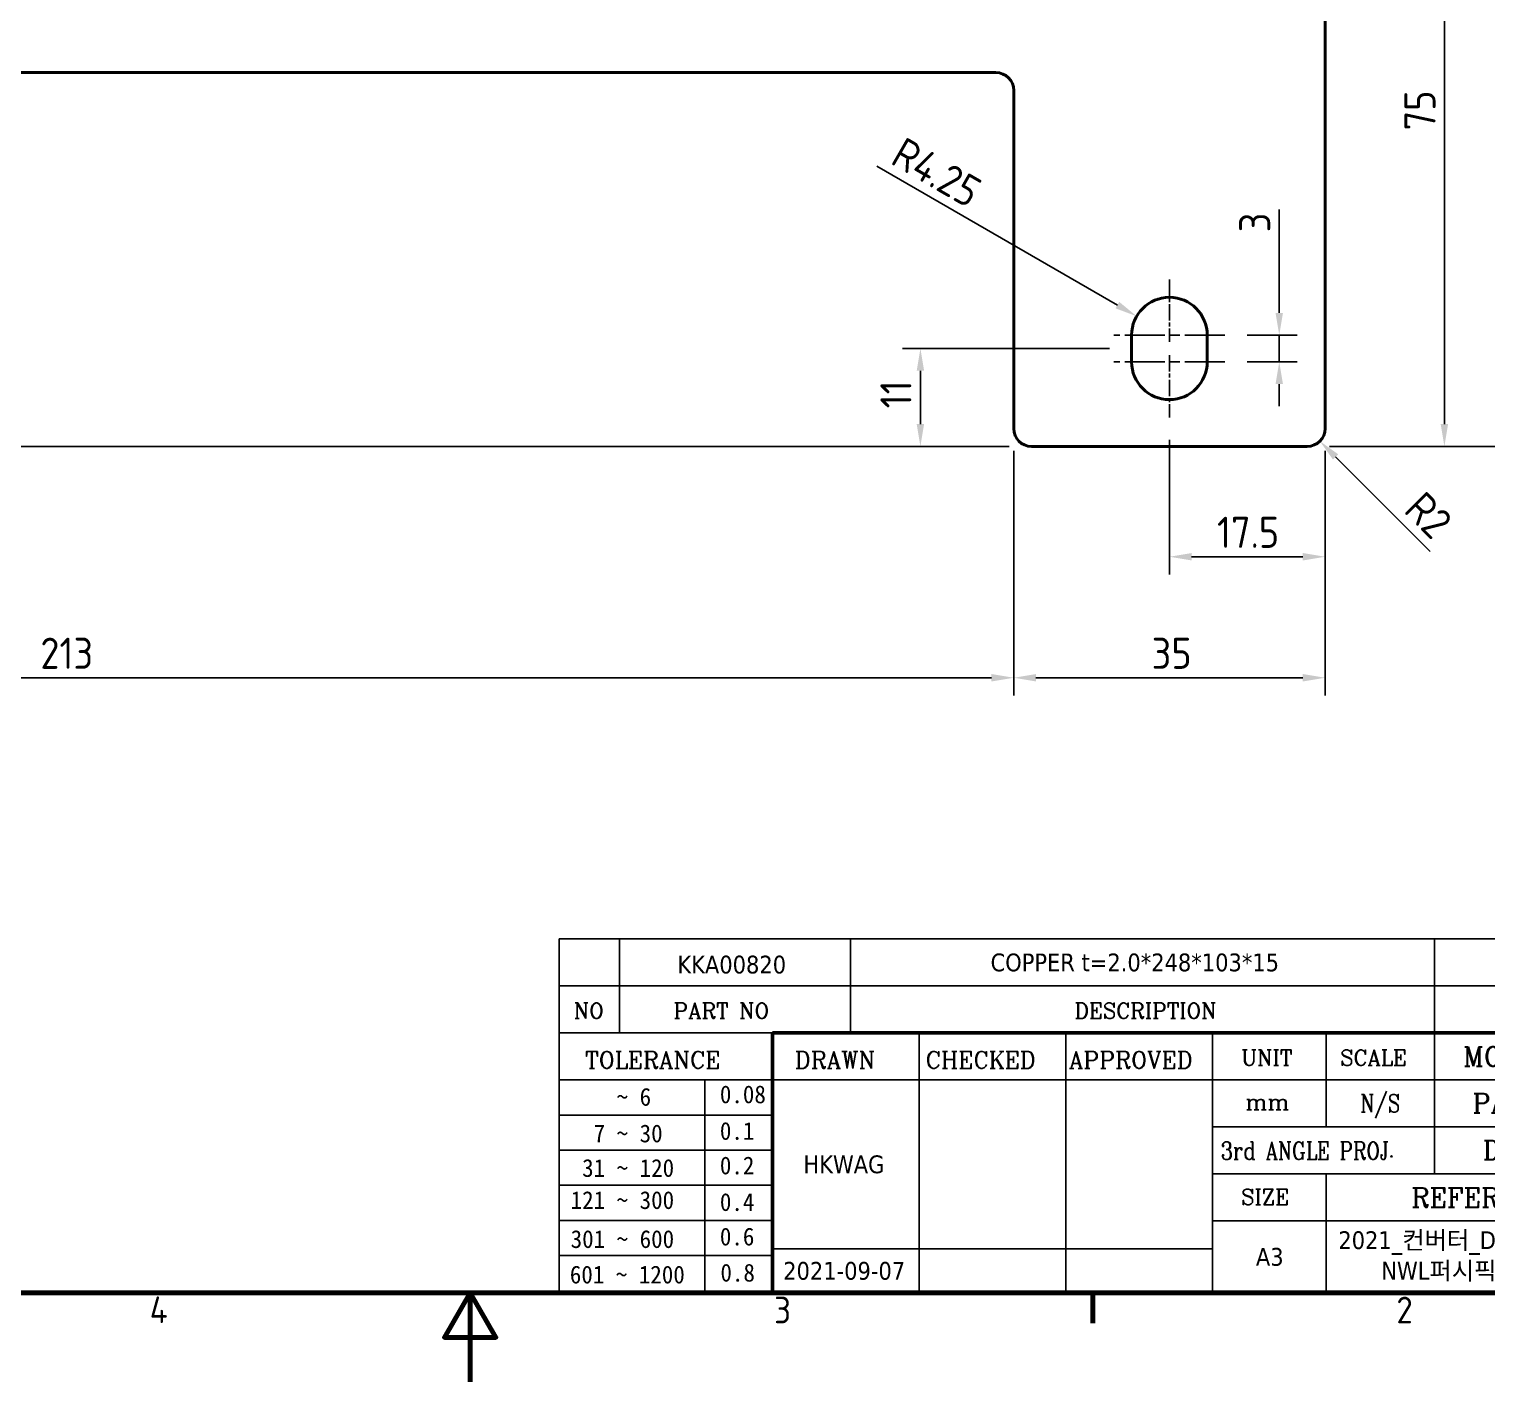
# Model space of a CAD drawing. Header units: millimetres. Extents: x 0 to 420, y 0 to 297.
# Drawn here: x 160.4 to 324.3, y 0 to 152 of the extents above; entities that cross this region are included whole.
import ezdxf
from ezdxf.enums import TextEntityAlignment as Align

# ---------------------------------------------------------------- set-up
doc = ezdxf.new("R2010")
doc.units = ezdxf.units.MM
doc.linetypes.add('CHAIN', pattern=[0.35429999999999995, 0.2362, -0.0295, 0.0591, -0.0295])
doc.layers.get('0').update_dxf_attribs({"color": 3, "lineweight": 25})
for name, color, linetype, lineweight in [('가시적인 것(ISO)', 3, 'Continuous', 40), ('경계(ISO)', 7, 'Continuous', 70), ('제목(ISO)', 7, 'Continuous', 50), ('중심 표식(ISO)', 1, 'Continuous', 25), ('치수(ISO)', 7, 'Continuous', 25)]:
    doc.layers.add(name, color=color, linetype=linetype, lineweight=lineweight)
doc.styles.add('HAN_291', font='')
doc.styles.add('RC_284', font='ROMANC.shx')
doc.styles.add('RC_287', font='ROMANC.shx')
doc.styles.add('RC_292', font='ROMANC.shx')
doc.styles.add('문자 텍스트_M2B', font='isocp.shx')
doc.styles.add('치수 텍스트_PSTEK_POSCO', font='isocp.shx')
doc.styles.add('텍스트 스타일198', font='tahoma.ttf')
doc.styles.add('텍스트 스타일333', font='ROMANC.shx', dxfattribs={"width": 0.800000011920929})
doc.styles.get('HAN_291').set_extended_font_data('GulimChe')
doc.dimstyles.new('치수_PSTEK_POSCO', dxfattribs={"dimtxt": 3.5, "dimasz": 2.5, "dimexe": 2, "dimexo": 2.5, "dimgap": 1, "dimtad": 1, "dimrnd": 1e-08, "dimdsep": 46, "dimtxsty": '치수 텍스트_PSTEK_POSCO', "dimcen": 0.09, "dimdle": 10, "dimclrd": 7, "dimclre": 7, "dimclrt": 2, "dimadec": 1, "dimazin": 2, "dimtfac": 1, "dimtmove": 0, "dimatfit": 3, "dimfxl": 0, "dimtolj": 1, "dimlwd": -1, "dimlwe": -1, "dimarcsym": 0})

# ---------------------------------------------------------------- blocks, each defined once
blk = doc.blocks.new('경계 Default Border')
at = {"layer": '경계(ISO)'}
blk.add_line((280, 10), (280, 6.599999666213989), dxfattribs=at)
at = {"layer": '경계(ISO)', "flags": 128}
for points in [[(10, 10), (10, 287.0000076293945), (410, 287.0000076293945), (410, 10), (10, 10)], [(210, 0), (210, 10), (207.1132469177246, 5), (212.8867530822754, 5), (210, 10)]]:
    blk.add_lwpolyline(points, dxfattribs=at)
at = {"layer": '경계(ISO)', "color": 2, "char_height": 3.00000011920929, "attachment_point": 7, "style": '문자 텍스트_M2B'}
for s, insert in [('4', (173.9734701308116, 6.59999988079071)), ('3', (244.1685395229535, 6.57139439638704)), ('2', (314.127739416884, 6.57139439638704))]:
    blk.add_mtext(s, dxfattribs=dict(at, insert=insert))
blk = doc.blocks.new('제목 블록 PSTEK')
at = {"color": 180}
for p, q in [((182.475792979055, 11.79100474011392), (182.4757929790549, 51.56524660363496)), ((182.4757929790549, 51.56524660363496), (372.4757929537551, 51.56524660363496)), ((189.2651435055721, 51.56524660363496), (189.2651435055722, 41.00524660363494)), ((215.2152739891528, 41.00524660363494), (215.2152739891528, 51.56524660363496)), ((280.8758854511282, 51.56524660363496), (280.8758854511282, 41.00524660363494)), ((182.475792979055, 46.2852466036349), (372.4757929537551, 46.28524660363492)), ((182.475792979055, 41.00524660363493), (206.451475290024, 41.00524660363493)), ((222.9401812389276, 11.79100474011392), (222.9401812389276, 41.00524660363494)), ((239.4288871878316, 11.79100474011392), (239.4288871878316, 41.00524660363494)), ((255.9175931367356, 11.79100474011392), (255.9175931367356, 41.00524660363494)), ((268.6918866058747, 41.00524660363494), (268.6918866058747, 30.44524660363498)), ((280.8758854511282, 41.00524660363494), (280.8758854511282, 25.16524660363502)), ((182.475792979055, 35.72524660363497), (206.451475290024, 35.72524660363497)), ((198.8621818849491, 12.02524660363491), (198.8621818849491, 35.72524660363497)), ((206.451475290024, 35.72524660363497), (372.4757929537551, 35.72524660363497)), ((182.475792979055, 31.77524660363492), (206.451475290024, 31.77524660363492)), ((255.917593136736, 30.44524660363498), (372.4757929537552, 30.44524660363501)), ((182.475792979055, 27.82524660363487), (206.451475290024, 27.82524660363487)), ((255.9175931367359, 25.16524660363502), (372.4757929537552, 25.165246603635)), ((268.6918866058744, 25.16524660363502), (268.6918866058744, 11.79100474011392)), ((182.475792979055, 23.87524660363505), (206.451475290024, 23.87524660363505)), ((182.475792979055, 19.92524660363478), (206.451475290024, 19.92524660363478)), ((255.9175931367359, 19.88524660363481), (310.0881549537553, 19.88524660363481)), ((206.451475290024, 16.74100474011396), (255.9175931367359, 16.74100474011396)), ((182.475792979055, 15.97524660363496), (206.451475290024, 15.97524660363496)), ((182.475792979055, 11.79100474011392), (372.4757929537551, 11.79100474011389))]:
    blk.add_line(p, q, dxfattribs=at)
at = {"color": 7, "lineweight": 50}
for p, q in [((206.4514752900237, 11.79100474011392), (206.4514752900237, 41.00524660363494)), ((206.451475290024, 41.00524660363494), (372.4757929537551, 41.00524660363496))]:
    blk.add_line(p, q, dxfattribs=at)
at = {"layer": '제목(ISO)', "lineweight": 18}
blk.add_line((182.475792979055, 35.72500474011393), (182.475792979055, 11.79100474011392), dxfattribs=at)
at = {"color": 2}
for s, height, style, p in [('NO', 1.742399930953979, 'RC_284', (184.135398793432, 42.62317362549192)), ('PART NO', 1.742399930953979, 'RC_284', (195.3359407378685, 42.62317362549192)), ('DESCRIPTION', 1.742399930953979, 'RC_284', (240.4025565652523, 42.62317362549192)), ('MODEL NAME', 2.178000062704086, 'RC_292', (284.096330289083, 37.25462520371384)), (' TOLERANCE', 1.899999976158142, 'RC_287', (184.0872874387979, 37.00893196870329)), ('DRAWN', 1.899999976158142, 'RC_287', (208.9766620976279, 37.00893196870329)), ('CHECKED', 1.899999976158142, 'RC_287', (223.6856844514997, 37.00893196870329)), ('APPROVED', 1.899999976158142, 'RC_287', (239.7795453577791, 37.00893196870329)), ('UNIT', 1.742399930953979, 'RC_284', (259.1652673287452, 37.34317362549218)), ('SCALE', 1.742399930953979, 'RC_284', (270.2934779252897, 37.34317362549218)), ('    ~ 6', 2.000000029802322, 'HAN_291', (183.7721304966814, 32.8176515608431)), ('0.08', 2.000000029802322, 'HAN_291', (200.5467345600617, 33.09873600004101)), ('mm', 1.742399930953979, 'RC_284', (259.6505418159997, 32.3543089683787)), ('PART NAME', 2.178000062704086, 'RC_292', (285.1416959765849, 32.03045329421792)), ('  7 ~ 30', 2.000000029802322, 'HAN_291', (183.7721304966814, 28.70538114822415)), ('0.1', 2.000000029802322, 'HAN_291', (200.5467345600617, 28.98646558742206)), (' DWG NO.', 2.178000062704086, 'RC_292', (284.8124284083233, 26.75045329421772)), (' 31 ~ 120', 2.000000029802322, 'HAN_291', (183.7721304966814, 24.82628181916237)), ('0.2', 2.000000029802322, 'HAN_291', (200.5467345600617, 25.10736625836028)), ('121 ~ 300', 2.000000029802322, 'HAN_291', (183.7721304966814, 21.21401206133254)), ('0.4', 2.000000029802322, 'HAN_291', (200.5467345600617, 20.99509650053045)), ('SIZE', 1.742399930953979, 'RC_284', (259.1652673287452, 21.69497768947366)), ('REFERENCE', 2.178000062704086, 'RC_292', (278.2741065029841, 21.43214925458022)), ('301 ~ 600', 2.000000029802322, 'HAN_291', (183.7721304966814, 16.83491273227077)), ('0.6', 2.000000029802322, 'HAN_291', (200.5467345600617, 17.11599717146868)), ('601 ~ 1200', 2.000000029802322, 'HAN_291', (183.6802025156883, 12.84759660881125)), ('0.8', 2.000000029802322, 'HAN_291', (200.6097246063884, 13.05732192299702))]:
    blk.add_text(s, height=height, dxfattribs=dict(at, style=style)).set_placement(p)
at = {"color": 7, "style": '텍스트 스타일333', "width": 0.7999999523162842}
blk.add_text('N/S', height=2.000000029802322, dxfattribs=at).set_placement((274.7838860285014, 33.08524660363496), align=Align.MIDDLE_CENTER)
at = {"color": 2, "style": '텍스트 스타일333', "width": 0.7999999523162842}
blk.add_text('3rd ANGLE PROJ.', height=2.000000029802322, dxfattribs=at).set_placement((256.8430306642954, 26.76148381654429))
at = {"layer": '제목(ISO)', "style": '텍스트 스타일198'}
for tag, p in [('부품_번호_001', (195.7762692185072, 47.68004260673702)), ('설명_001', (230.9778956095969, 47.92245856837096)), ('재질_001', (290.4746326517839, 47.92524659519488)), ("3._Q'TY_001", (312.7051684940307, 47.92188863680521)), ('질량\\P3;_001', (350.3046145979153, 48.1643332325385)), ('1._MODEL_NAME_001', (325.2668051922139, 37.52172745615292)), ('제목_001', (335.8143427205088, 32.12402853706239)), ('부품_번호_001', (334.4355094717391, 26.8052465951949)), ('설계자_001', (209.9396160013646, 25.23446884679021)), ('프로젝트_001', (270.0764313937971, 16.70893296763225)), ('시트_크기_001', (260.807090429518, 14.83812566343425)), ('작성_날짜_001', (207.6662781715662, 13.26600473167383)), ('프로젝트_002', (274.901222117311, 13.27972749742546))]:
    blk.add_attdef(tag, p, '', height=2.000000029802322, dxfattribs=at)
for tag, p in [('4._COLOR', (327.6805273250926, 48.92524660363493)), ('점검자', (231.1845342133799, 26.23312567187446)), ('엔지니어링_승인자', (247.673240162284, 26.23312567187446)), ('점검_날짜', (231.1845342133799, 14.26600474011394)), ('엔지니어링_승인_날짜', (247.6732401622839, 14.26600474011394))]:
    blk.add_attdef(tag, text='', height=2.000000029802322, dxfattribs=at).set_placement(p, align=Align.MIDDLE_CENTER)
blk = doc.blocks.new('*D30')
at = {"layer": 'Defpoints', "color": 0, "transparency": 16777216}
for p in [(60.1079331843955, 147.1208713539245), (43.32552910205143, 105.1208713539245), (273.1079331843956, 105.1208713539245)]:
    blk.add_point(p, dxfattribs=at)
at = {"layer": '치수(ISO)', "color": 7, "transparency": 16777216}
for p, q in [((57.6079331843955, 147.1208713539245), (41.32552910205144, 147.1208713539245)), ((43.32552910205144, 144.6208713539245), (43.32552910205143, 107.6208713539245)), ((270.6079331843956, 105.1208713539245), (41.32552910205143, 105.1208713539245))]:
    blk.add_line(p, q, dxfattribs=at)
for points in [[(42.90886243538478, 144.6208713539245), (43.7421957687181, 144.6208713539245), (43.32552910205144, 147.1208713539245)], [(42.90886243538476, 107.6208713539245), (43.74219576871809, 107.6208713539245), (43.32552910205143, 105.1208713539245)]]:
    blk.add_solid(points, dxfattribs=at)
at = {"layer": '치수(ISO)', "color": 2, "transparency": 16777216, "insert": (40.57518461386243, 123.9157680074678), "char_height": 3.5, "attachment_point": 4, "rotation": 90, "style": '치수 텍스트_PSTEK_POSCO'}
blk.add_mtext('\\A1;42', dxfattribs=at)
blk = doc.blocks.new('*D32')
at = {"layer": 'Defpoints', "color": 0, "transparency": 16777216}
for p in [(304.1079331843956, 180.1208713539244), (304.1079331843956, 105.1208713539244), (319.5238148229041, 105.1208713539244)]:
    blk.add_point(p, dxfattribs=at)
at = {"layer": '치수(ISO)', "color": 7, "transparency": 16777216}
for p, q in [((306.6079331843956, 180.1208713539244), (321.5238148229042, 180.1208713539244)), ((319.5238148229042, 177.6208713539244), (319.5238148229041, 107.6208713539244)), ((306.6079331843956, 105.1208713539244), (321.5238148229041, 105.1208713539244))]:
    blk.add_line(p, q, dxfattribs=at)
for points in [[(319.1071481562375, 177.6208713539244), (319.9404814895709, 177.6208713539244), (319.5238148229042, 180.1208713539244)], [(319.1071481562374, 107.6208713539244), (319.9404814895708, 107.6208713539244), (319.5238148229041, 105.1208713539244)]]:
    blk.add_solid(points, dxfattribs=at)
at = {"layer": '치수(ISO)', "color": 2, "transparency": 16777216, "insert": (316.7738148229041, 140.6233839805091), "char_height": 3.5, "attachment_point": 4, "rotation": 90, "style": '치수 텍스트_PSTEK_POSCO'}
blk.add_mtext('\\A1;75', dxfattribs=at)
blk = doc.blocks.new('*D33')
at = {"layer": 'Defpoints', "color": 0, "transparency": 16777216}
for p in [(260.615585403303, 116.1208713539244), (284.3579331843956, 116.1208713539244), (273.1079331843956, 105.1208713539245)]:
    blk.add_point(p, dxfattribs=at)
at = {"layer": '치수(ISO)', "color": 7, "transparency": 16777216}
for p, q in [((281.8579331843956, 116.1208713539244), (258.615585403303, 116.1208713539244)), ((260.615585403303, 107.6208713539245), (260.615585403303, 113.6208713539244)), ((270.6079331843956, 105.1208713539245), (258.615585403303, 105.1208713539245))]:
    blk.add_line(p, q, dxfattribs=at)
for points in [[(260.1989187366364, 113.6208713539244), (261.0322520699697, 113.6208713539244), (260.615585403303, 116.1208713539244)], [(260.1989187366364, 107.6208713539245), (261.0322520699697, 107.6208713539245), (260.615585403303, 105.1208713539245)]]:
    blk.add_solid(points, dxfattribs=at)
at = {"layer": '치수(ISO)', "color": 2, "transparency": 16777216, "insert": (257.865585403303, 109.3958713539245), "char_height": 3.5, "attachment_point": 4, "rotation": 90, "style": '치수 텍스트_PSTEK_POSCO'}
blk.add_mtext('\\A1;11', dxfattribs=at)
blk = doc.blocks.new('*D37')
at = {"layer": 'Defpoints', "color": 0, "transparency": 16777216}
for p in [(198.1079331843955, 208.1208713539245), (304.1079331843956, 105.1208713539244), (334.1079331843956, 105.1208713539244)]:
    blk.add_point(p, dxfattribs=at)
at = {"layer": '치수(ISO)', "color": 7, "transparency": 16777216}
for p, q in [((200.6079331843955, 208.1208713539245), (336.1079331843957, 208.1208713539244)), ((334.1079331843957, 205.6208713539244), (334.1079331843956, 107.6208713539244)), ((306.6079331843956, 105.1208713539244), (336.1079331843956, 105.1208713539244))]:
    blk.add_line(p, q, dxfattribs=at)
for points in [[(333.691266517729, 205.6208713539244), (334.5245998510624, 205.6208713539244), (334.1079331843957, 208.1208713539244)], [(333.6912665177289, 107.6208713539244), (334.5245998510623, 107.6208713539244), (334.1079331843956, 105.1208713539244)]]:
    blk.add_solid(points, dxfattribs=at)
at = {"layer": '치수(ISO)', "color": 2, "transparency": 16777216, "insert": (331.3579331843956, 153.7483839805091), "char_height": 3.5, "attachment_point": 4, "rotation": 90, "style": '치수 텍스트_PSTEK_POSCO'}
blk.add_mtext('\\A1;103', dxfattribs=at)
blk = doc.blocks.new('*D41')
at = {"layer": 'Defpoints', "color": 0, "transparency": 16777216}
for p in [(284.9273252183116, 119.7458713539242), (288.6079331843957, 117.6208713539245)]:
    blk.add_point(p, dxfattribs=at)
at = {"layer": '치수(ISO)', "color": 7, "transparency": 16777216}
blk.add_line((255.7244460719008, 136.6061614902125), (282.7622617088504, 120.9958713539239), dxfattribs=at)
blk.add_solid([(282.9705950421837, 121.3567152721675), (282.5539283755171, 120.6350274356804), (284.9273252183116, 119.7458713539242)], dxfattribs=at)
at = {"layer": '치수(ISO)', "color": 2, "transparency": 16777216, "insert": (257.9656437197796, 138.4880296861429), "char_height": 3.5, "attachment_point": 4, "rotation": 330.0000000000059, "style": '치수 텍스트_PSTEK_POSCO'}
blk.add_mtext('\\A1;R4.25', dxfattribs=at)
blk = doc.blocks.new('*D42')
at = {"layer": 'Defpoints', "color": 0, "transparency": 16777216}
for p in [(58.10793318439551, 149.1208713539245), (271.1079331843956, 107.1208713539244), (271.1079331843956, 79.12087135392443)]:
    blk.add_point(p, dxfattribs=at)
at = {"layer": '치수(ISO)', "color": 7, "transparency": 16777216}
for p, q in [((58.10793318439551, 146.6208713539245), (58.1079331843955, 77.12087135392443)), ((271.1079331843956, 104.6208713539244), (271.1079331843956, 77.12087135392443)), ((60.6079331843955, 79.12087135392443), (268.6079331843956, 79.12087135392443))]:
    blk.add_line(p, q, dxfattribs=at)
for points in [[(60.6079331843955, 79.5375380205911), (60.6079331843955, 78.70420468725776), (58.1079331843955, 79.12087135392443)], [(268.6079331843956, 79.5375380205911), (268.6079331843956, 78.70420468725776), (271.1079331843956, 79.12087135392443)]]:
    blk.add_solid(points, dxfattribs=at)
at = {"layer": '치수(ISO)', "color": 2, "transparency": 16777216, "insert": (161.6810068346023, 81.8712158421134), "char_height": 3.5, "attachment_point": 4, "style": '치수 텍스트_PSTEK_POSCO'}
blk.add_mtext('\\A1;213', dxfattribs=at)
blk = doc.blocks.new('*D43')
at = {"layer": 'Defpoints', "color": 0, "transparency": 16777216}
for p in [(271.1079331843956, 107.1208713539244), (306.1079331843956, 107.1208713539244), (306.1079331843956, 79.12087135392443)]:
    blk.add_point(p, dxfattribs=at)
at = {"layer": '치수(ISO)', "color": 7, "transparency": 16777216}
for p, q in [((271.1079331843956, 104.6208713539244), (271.1079331843956, 77.12087135392443)), ((306.1079331843956, 104.6208713539244), (306.1079331843956, 77.12087135392443)), ((273.6079331843956, 79.12087135392443), (303.6079331843956, 79.12087135392443))]:
    blk.add_line(p, q, dxfattribs=at)
for points in [[(273.6079331843956, 79.5375380205911), (273.6079331843956, 78.70420468725776), (271.1079331843956, 79.12087135392443)], [(303.6079331843956, 79.5375380205911), (303.6079331843956, 78.70420468725776), (306.1079331843956, 79.12087135392443)]]:
    blk.add_solid(points, dxfattribs=at)
at = {"layer": '치수(ISO)', "color": 2, "transparency": 16777216, "insert": (286.6104458109803, 81.87087135392443), "char_height": 3.5, "attachment_point": 4, "style": '치수 텍스트_PSTEK_POSCO'}
blk.add_mtext('\\A1;35', dxfattribs=at)
blk = doc.blocks.new('*D44')
at = {"layer": 'Defpoints', "color": 0, "transparency": 16777216}
for p in [(304.1079331843956, 107.1208713539244), (305.5221467467688, 105.7066577915516)]:
    blk.add_point(p, dxfattribs=at)
at = {"layer": '치수(ISO)', "color": 7, "transparency": 16777216}
blk.add_line((317.9380088173777, 93.29079572094741), (307.2899136997355, 103.9388908385856), dxfattribs=at)
blk.add_solid([(307.5845415252298, 104.2335186640801), (306.9952858742412, 103.6442630130911), (305.5221467467688, 105.7066577915516)], dxfattribs=at)
at = {"layer": '치수(ISO)', "color": 2, "transparency": 16777216, "insert": (316.0572022153942, 99.06117679932444), "char_height": 3.5, "attachment_point": 4, "rotation": 315.00000000001063, "style": '치수 텍스트_PSTEK_POSCO'}
blk.add_mtext('\\A1;R2', dxfattribs=at)
blk = doc.blocks.new('*D47')
at = {"layer": 'Defpoints', "color": 0, "transparency": 16777216}
for p in [(288.6079331843956, 108.3708713539244), (306.1079331843956, 107.1208713539244), (306.1079331843956, 92.7165086665756)]:
    blk.add_point(p, dxfattribs=at)
at = {"layer": '치수(ISO)', "color": 7, "transparency": 16777216}
for p, q in [((288.6079331843956, 105.8708713539244), (288.6079331843956, 90.7165086665756)), ((306.1079331843956, 104.6208713539244), (306.1079331843956, 90.7165086665756)), ((291.1079331843956, 92.7165086665756), (303.6079331843956, 92.7165086665756))]:
    blk.add_line(p, q, dxfattribs=at)
for points in [[(291.1079331843956, 93.13317533324228), (291.1079331843956, 92.29984199990894), (288.6079331843956, 92.7165086665756)], [(303.6079331843956, 93.13317533324228), (303.6079331843956, 92.29984199990894), (306.1079331843956, 92.7165086665756)]]:
    blk.add_solid(points, dxfattribs=at)
at = {"layer": '치수(ISO)', "color": 2, "transparency": 16777216, "insert": (293.9604458109803, 95.4665086665756), "char_height": 3.5, "attachment_point": 4, "style": '치수 텍스트_PSTEK_POSCO'}
blk.add_mtext('\\A1;17.5', dxfattribs=at)
blk = doc.blocks.new('*D48')
at = {"layer": 'Defpoints', "color": 0, "transparency": 16777216}
for p in [(294.8579331843956, 117.6208713539244), (300.9545461250607, 117.6208713539244), (294.8579331843956, 114.6208713539244)]:
    blk.add_point(p, dxfattribs=at)
at = {"layer": '치수(ISO)', "color": 7, "transparency": 16777216}
for p, q in [((300.9545461250607, 120.1208713539244), (300.9545461250607, 131.7226395768654)), ((297.3579331843956, 117.6208713539244), (302.9545461250607, 117.6208713539244)), ((300.9545461250607, 114.6208713539244), (300.9545461250607, 117.6208713539244)), ((297.3579331843956, 114.6208713539244), (302.9545461250607, 114.6208713539244)), ((300.9545461250607, 112.1208713539244), (300.9545461250607, 109.6208713539244))]:
    blk.add_line(p, q, dxfattribs=at)
for points in [[(300.537879458394, 120.1208713539244), (301.3712127917274, 120.1208713539244), (300.9545461250607, 117.6208713539244)], [(300.537879458394, 112.1208713539244), (301.3712127917274, 112.1208713539244), (300.9545461250607, 114.6208713539244)]]:
    blk.add_solid(points, dxfattribs=at)
at = {"layer": '치수(ISO)', "color": 2, "transparency": 16777216, "insert": (298.2045461250607, 129.1776648300348), "char_height": 3.5, "attachment_point": 4, "rotation": 90, "style": '치수 텍스트_PSTEK_POSCO'}
blk.add_mtext('\\A1;3', dxfattribs=at)

msp = doc.modelspace()

# ---------------------------------------------------------------- linework, layer by layer
at = {"layer": '가시적인 것(ISO)'}
for p, q in [((306.1079331843956, 107.1208713539244), (306.1079331843956, 178.1208713539244)), ((60.10793318439552, 147.1208713539245), (269.1079331843956, 147.1208713539245)), ((271.1079331843956, 145.1208713539245), (271.1079331843956, 107.1208713539244)), ((284.3579331843956, 114.6208713539244), (284.3579331843956, 117.6208713539245)), ((292.8579331843956, 117.6208713539245), (292.8579331843956, 114.6208713539244)), ((273.1079331843956, 105.1208713539245), (304.1079331843956, 105.1208713539244))]:
    msp.add_line(p, q, dxfattribs=at)
for centre, radius, start, end in [((269.1079331843956, 145.1208713539245), 1.999999999999993, 0, 90), ((288.6079331843956, 117.6208713539244), 4.250000000000007, 0, 180), ((288.6079331843956, 114.6208713539244), 4.250000000000007, 180, 0), ((273.1079331843956, 107.1208713539244), 1.999999999999984, 180, 270), ((304.1079331843956, 107.1208713539245), 2.000000000000011, 270, 0)]:
    msp.add_arc(centre, radius, start, end, dxfattribs=at)
at = {"layer": '중심 표식(ISO)', "linetype": 'CHAIN', "ltscale": 7.778351783752441}
for p, q in [((288.6079331843956, 123.8708713539244), (288.6079331843956, 116.8708713539244)), ((288.6079331843956, 115.3708713539244), (288.6079331843956, 108.3708713539244))]:
    msp.add_line(p, q, dxfattribs=at)
at = {"layer": '중심 표식(ISO)', "linetype": 'CHAIN', "ltscale": 19.05165100097656}
for p, q in [((294.8579331843956, 117.6208713539244), (282.3579331843956, 117.6208713539244)), ((294.8579331843956, 114.6208713539244), (282.3579331843956, 114.6208713539244))]:
    msp.add_line(p, q, dxfattribs=at)

# ---------------------------------------------------------------- block references
msp.add_blockref('경계 Default Border', (0, 0))
ref = msp.add_blockref('제목 블록 PSTEK', (37.52420704624484, -1.791004740113895))
ref.add_attrib('설계자_001', 'HKWAG', (247.4638230476094, 23.44346410667632), dxfattribs={"layer": '제목(ISO)', "height": 2.000000029802322, "style": '텍스트 스타일198'})
ref.add_attrib('프로젝트_001', '2021_컨버터_DC 105kW 집진기', (307.6006384400418, 14.91792822751836), dxfattribs={"layer": '제목(ISO)', "height": 2.000000029802322, "style": '텍스트 스타일198'})
ref.add_attrib('시트_크기_001', 'A3', (298.3312974757628, 13.04712092332036), dxfattribs={"layer": '제목(ISO)', "height": 2.000000029802322, "style": '텍스트 스타일198'})
ref.add_attrib('작성_날짜_001', '2021-09-07', (245.190485217811, 11.47499999155994), dxfattribs={"layer": '제목(ISO)', "height": 2.000000029802322, "style": '텍스트 스타일198'})
ref.add_attrib('설명_001', 'COPPER t=2.0*248*103*15', (268.5021026558418, 46.13145382825707), dxfattribs={"layer": '제목(ISO)', "height": 2.000000029802322, "style": '텍스트 스타일198'})
ref.add_attrib('부품_번호_001', 'KKA00820', (233.300476264752, 45.88903786662313), dxfattribs={"layer": '제목(ISO)', "height": 2.000000029802322, "style": '텍스트 스타일198'})
ref.add_attrib('프로젝트_002', 'NWL퍼시픽_국책과제용', (312.4254291635558, 11.48872275731157), dxfattribs={"layer": '제목(ISO)', "height": 2.000000029802322, "style": '텍스트 스타일198'})

# ---------------------------------------------------------------- dimensions: what is measured, and where the dimension line sits
at = {"layer": '치수(ISO)', "color": 7}
for base, p1, p2, angle, override, picture, middle in [((334.1079331843956, 105.1208713539244), (198.1079331843955, 208.1208713539245), (304.1079331843956, 105.1208713539244), 90, {"dimdec": 2, "dimtp": 0, "dimtm": -0, "dimtdec": 2, "dimtofl": 0, "dimatfit": 1}, '*D37', (334.1079331843956, 156.6208713539244)), ((319.5238148229041, 105.1208713539244), (304.1079331843956, 180.1208713539244), (304.1079331843956, 105.1208713539244), 90, {"dimdec": 2, "dimtp": 0, "dimtm": -0, "dimtdec": 2, "dimtofl": 0, "dimatfit": 1}, '*D32', (319.5238148229041, 142.6208713539244)), ((271.1079331843956, 79.12087135392443), (58.10793318439551, 149.1208713539245), (271.1079331843956, 107.1208713539244), 180, {"dimdec": 2, "dimtp": 0, "dimtm": -0, "dimtdec": 2, "dimtofl": 0, "dimatfit": 1}, '*D42', (164.5979331843955, 79.12087135392443)), ((43.32552910205143, 105.1208713539245), (60.1079331843955, 147.1208713539245), (273.1079331843956, 105.1208713539245), 270, {"dimdec": 2, "dimtp": 0, "dimtm": -0, "dimtdec": 2, "dimtofl": 0, "dimatfit": 1}, '*D30', (43.32552910205141, 126.1208713539245)), ((300.9545461250607, 117.6208713539244), (294.8579331843956, 114.6208713539244), (294.8579331843956, 117.6208713539244), 90, {"dimdec": 2, "dimtp": 0, "dimtm": -0, "dimtdec": 2, "dimtofl": 1, "dimatfit": 1}, '*D48', (300.9545461250607, 129.9501522034501)), ((260.615585403303, 116.1208713539244), (273.1079331843956, 105.1208713539245), (284.3579331843956, 116.1208713539244), 270, {"dimdec": 2, "dimtp": 0, "dimtm": -0, "dimtdec": 2, "dimtofl": 0, "dimatfit": 1}, '*D33', (260.615585403303, 110.6208713539245)), ((306.1079331843956, 92.7165086665756), (288.6079331843956, 108.3708713539244), (306.1079331843956, 107.1208713539244), 180, {"dimdec": 2, "dimtp": 0, "dimtm": -0, "dimtdec": 2, "dimtofl": 0, "dimatfit": 1}, '*D47', (297.3579331843956, 92.7165086665756)), ((306.1079331843956, 79.12087135392443), (271.1079331843956, 107.1208713539244), (306.1079331843956, 107.1208713539244), 180, {"dimdec": 2, "dimtp": 0, "dimtm": -0, "dimtdec": 2, "dimtofl": 0, "dimatfit": 1}, '*D43', (288.6079331843956, 79.12087135392443))]:
    dim = msp.add_linear_dim(base=base, p1=p1, p2=p2, angle=angle, dimstyle='치수_PSTEK_POSCO', override=override, dxfattribs=at)
    dim.commit()
    dim.dimension.update_dxf_attribs({"geometry": picture, "text_midpoint": middle, "dimtype": 160})
for center, mpoint, picture, middle in [((288.6079331843957, 117.6208713539245), (284.9273252183116, 119.7458713539242), '*D41', (261.1998807523852, 133.4449178035054)), ((304.1079331843956, 107.1208713539244), (305.5221467467688, 105.7066577915516), '*D44', (315.671658506694, 95.55714603163021))]:
    dim = msp.add_radius_dim(center=center, mpoint=mpoint, dimstyle='치수_PSTEK_POSCO', override={"dimdec": 2, "dimcen": 0, "dimtp": 0, "dimtm": -0, "dimtdec": 2, "dimtofl": 0}, dxfattribs=at)
    dim.commit()
    dim.dimension.update_dxf_attribs({"geometry": picture, "text_midpoint": middle, "dimtype": 164})

doc.saveas('drawing.dxf')
